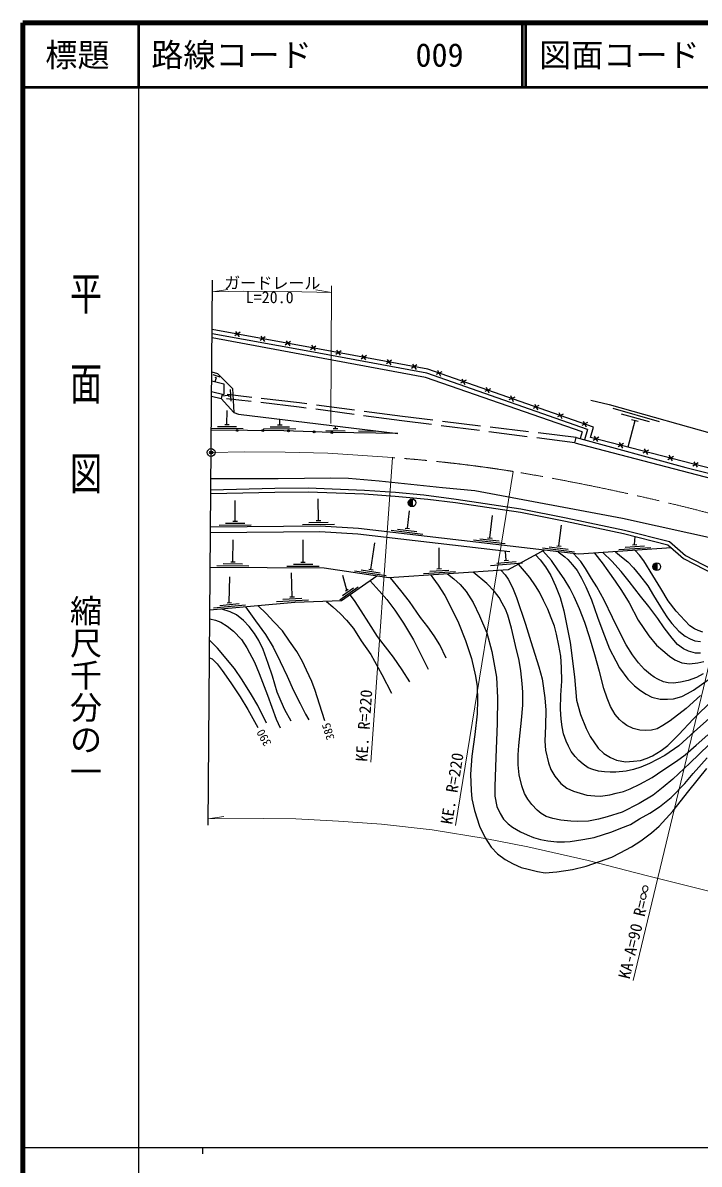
# Model space of a CAD drawing. Units: millimetres at full size, sheet at 1:1000; details may follow other scales. Extents: x 40000 to 680000, y 20000 to 380000.
# Drawn here: x 40000 to 145302, y 202409 to 380000 of the extents above; entities that cross this region are included whole.
import ezdxf
from ezdxf.enums import TextEntityAlignment as Align

# ---------------------------------------------------------------- set-up
doc = ezdxf.new("R2010")
doc.units = ezdxf.units.MM
doc.header["$LTSCALE"] = 1000
doc.header["$PDMODE"] = 32
doc.header["$PDSIZE"] = 500
doc.linetypes.add('CHAIN', pattern=[18.5, 12, -1.5, 3.5, -1.5])
doc.linetypes.add('DASHED', pattern=[7.5, 6, -1.5])
for name, color, linetype, lineweight in [('M-BGD', 7, 'Continuous', 25), ('M-BMK', 2, 'CHAIN', 13), ('M-BMK-OTRS', 5, 'Continuous', 25), ('M-BMK-SRVR', 3, 'Continuous', 25), ('M-STR-HTXT', 7, 'Continuous', 13), ('M-TTL', 2, 'Continuous', 140), ('M-TTL-BAND', 7, 'Continuous', 25), ('M-TTL-LINE', 7, 'Continuous', 50)]:
    doc.layers.add(name, color=color, linetype=linetype, lineweight=lineweight)
doc.layers.add('M-OTRS', color=6, linetype='Continuous')
doc.layers.add('M-TTL-TXT', color=7, linetype='Continuous')
doc.styles.add('@ＭＳ ゴシック', font='')
doc.styles.add('ＭＳ ゴシック', font='')
doc.styles.get('@ＭＳ ゴシック').set_extended_font_data('@MS Gothic')
doc.styles.get('ＭＳ ゴシック').set_extended_font_data('MS Gothic')

msp = doc.modelspace()

# ---------------------------------------------------------------- hatches: boundary and pattern name
at = {"layer": 'M-BGD'}
for points in [[(73500, 316589, -0.41421), (73349, 316440, -0.41421), (73200, 316591, -1)], [(77500, 316558, -0.41421), (77349, 316409, -0.41421), (77200, 316560, -1)], [(81499, 316503, -0.41421), (81344, 316359, -0.41421), (81199, 316514, -1)], [(85497, 316363, -0.41421), (85342, 316218, -0.41421), (85197, 316374, -1)], [(88260, 316266, -0.41421), (88105, 316121, -0.41421), (87960, 316277, -1)], [(100607, 305918), (100607, 304718, -1)], [(138695, 295978), (138695, 294778, -1)]]:
    msp.add_hatch(color=256, dxfattribs=at).paths.add_polyline_path(points)

# ---------------------------------------------------------------- linework, layer by layer
for p, q in [((73818, 331853), (72995, 331285)), ((73122, 331980), (73690, 331158)), ((77752, 331134), (76930, 330565)), ((77057, 331261), (77625, 330438)), ((81687, 330415), (80864, 329846)), ((80992, 330542), (81560, 329719)), ((85623, 329693), (84798, 329127)), ((84927, 329822), (85494, 328998)), ((89555, 328963), (88731, 328397)), ((88860, 329092), (89426, 328268)), ((93488, 328233), (92664, 327667)), ((92793, 328362), (93359, 327538)), ((97421, 327503), (96597, 326937)), ((96726, 327632), (97292, 326808)), ((101354, 326773), (100530, 326207)), ((100659, 326902), (101225, 326078)), ((70751, 324843), (69617, 325236)), ((105252, 325705), (104352, 325270)), ((104585, 325938), (105020, 325037)), ((69409, 324274), (71302, 323821)), ((70085, 324756), (69879, 324162)), ((70218, 324710), (69953, 324802)), ((71302, 323821), (71302, 322175)), ((109030, 324388), (108129, 323953)), ((108362, 324621), (108797, 323721)), ((112139, 323305), (112574, 322404)), ((69391, 321913), (70875, 321558)), ((69397, 322632), (71302, 322175)), ((71038, 322239), (70875, 321558)), ((72090, 322024), (70955, 321920)), ((72103, 321815), (72077, 322234)), ((72446, 321145), (72334, 322941)), ((112807, 323072), (111906, 322637)), ((116584, 321755), (115683, 321320)), ((115916, 321988), (116351, 321087)), ((71787, 317502), (71804, 319672)), ((120361, 320438), (119460, 320004)), ((119693, 320671), (120128, 319771)), ((139129, 317937), (131909, 319968)), ((80002, 317438), (80008, 318313)), ((124138, 319122), (123238, 318687)), ((123470, 319355), (123905, 318454)), ((127247, 318038), (127682, 317137)), ((137563, 317910), (133231, 319128)), ((135275, 318086), (134171, 313999)), ((135781, 317944), (134770, 318228)), ((69283, 316921), (74283, 316883)), ((70285, 317214), (73285, 317190)), ((71437, 317505), (72137, 317499)), ((77497, 316858), (82497, 316819)), ((78499, 317150), (81499, 317127)), ((79652, 317441), (80352, 317436)), ((87166, 316588), (90165, 316536)), ((98381, 316095), (88110, 316271)), ((88321, 316868), (89021, 316856)), ((88671, 316862), (88678, 317267)), ((92246, 316500), (95245, 316449)), ((93745, 316475), (93748, 316654)), ((127075, 316347), (126790, 315308)), ((127915, 317805), (127015, 317370)), ((127909, 316744), (127465, 315123)), ((125955, 314656), (126170, 315478)), ((129662, 315526), (128801, 315018)), ((128977, 315703), (129486, 314842)), ((133536, 314528), (132674, 314020)), ((132851, 314705), (133359, 313843)), ((137409, 313530), (136548, 313022)), ((136724, 313706), (137233, 312845)), ((140598, 312708), (141106, 311847)), ((141283, 312532), (140421, 312023)), ((145156, 311534), (144295, 311025)), ((144471, 311710), (144980, 310849)), ((73054, 302459), (73039, 305684)), ((86036, 302585), (86003, 305954)), ((100607, 305918), (100607, 304718)), ((99874, 301346), (100191, 304063)), ((71557, 302144), (74556, 302173)), ((72704, 302455), (73404, 302462)), ((83542, 301961), (88542, 302009)), ((84539, 302270), (87539, 302300)), ((85686, 302582), (86386, 302588)), ((112700, 299851), (113105, 303332)), ((70560, 301834), (75559, 301883)), ((97322, 301039), (102288, 300460)), ((98350, 301221), (101330, 300874)), ((99527, 301386), (100222, 301305)), ((123468, 298596), (123846, 301835)), ((72714, 296143), (72725, 299571)), ((83632, 296058), (83659, 299573)), ((94203, 294960), (94814, 299080)), ((110147, 299545), (115114, 298966)), ((111175, 299727), (114155, 299380)), ((112352, 299892), (113048, 299811)), ((121944, 298472), (124924, 298125)), ((123121, 298637), (123816, 298556)), ((132798, 298050), (137787, 298382)), ((133776, 298415), (136769, 298615)), ((134903, 298791), (135602, 298838)), ((135253, 298815), (135349, 300074)), ((104826, 295057), (104837, 298333)), ((115265, 296367), (115149, 297754)), ((120916, 298290), (125882, 297711)), ((70209, 295562), (75209, 295523)), ((71212, 295854), (74211, 295831)), ((72364, 296145), (73064, 296140)), ((81127, 295477), (86127, 295439)), ((82130, 295770), (85130, 295746)), ((83282, 296061), (83982, 296055)), ((92676, 294884), (95643, 294444)), ((93857, 295012), (94550, 294909)), ((103349, 294658), (106343, 294856)), ((104477, 295034), (105176, 295080)), ((112823, 295561), (117806, 295976)), ((113795, 295943), (116785, 296192)), ((114916, 296338), (115614, 296396)), ((138695, 295978), (138695, 294778)), ((72138, 289798), (72251, 293785)), ((81940, 290689), (81856, 294417)), ((90453, 291735), (89812, 293984)), ((91643, 294733), (96588, 294000)), ((102371, 294293), (107361, 294623)), ((89366, 290237), (92229, 292250)), ((89766, 290885), (91484, 292093)), ((90252, 291594), (90653, 291875)), ((70671, 289363), (73659, 289635)), ((71790, 289766), (72487, 289830)), ((79477, 289950), (84469, 290230)), ((80459, 290306), (83454, 290473)), ((81590, 290669), (82289, 290709)), ((69703, 288974), (74682, 289427))]:
    msp.add_line(p, q, dxfattribs=at)
for points in [[(259988, 298510), (259244, 297139), (258529, 296029), (255805, 293543), (252854, 293408), (245090, 293729), (234677, 294581), (213889, 296935), (203904, 298042), (193811, 299745), (183936, 301523), (172110, 304277), (163371, 306475), (128395, 315488), (128839, 317109), (103050, 326098), (84789, 329488), (69471, 332288)], [(127075, 316347), (102716, 324838), (84553, 328210), (69461, 330969)], [(127909, 316744), (102883, 325468), (84671, 328849), (69466, 331628)], [(69420, 325692), (70293, 325460), (72623, 323122), (72856, 319379)], [(70875, 321558), (72856, 319379), (73569, 319091), (98381, 316095)], [(128415, 321306), (131278, 320613), (148982, 315633), (167300, 310466), (181428, 306927), (197197, 304293), (207734, 302547), (223459, 301088), (235279, 300091), (265985, 298376), (276791, 296694), (286627, 295329), (307206, 294393), (324511, 293905)], [(88110, 316271), (80644, 316533), (69350, 316621)], [(125955, 314656), (151980, 307839), (163597, 305255), (181305, 300622), (202982, 296862), (244719, 291782), (252110, 291617)], [(126170, 315478), (143201, 310812), (151944, 308619), (165193, 305594), (181797, 301455), (191446, 299584), (202236, 297737), (209272, 296872), (224306, 295075), (241776, 293273), (246986, 292838), (252132, 292616)], [(69292, 309083), (79741, 309097), (87938, 309195), (90695, 309174), (95466, 308746), (105355, 307715), (110366, 307250), (133378, 302924), (149107, 299448), (172736, 293292), (184210, 290932), (193511, 289254), (204081, 287739), (216047, 286173), (230880, 284132), (239331, 283693), (251450, 283059), (264158, 282529), (281576, 281743), (299112, 281007), (316100, 280256), (325361, 280062)], [(69278, 307357), (79250, 307580), (84437, 307629), (93175, 307303), (98041, 306964), (102412, 306540), (107456, 305897), (117556, 304383), (124596, 302978), (133649, 301076), (140704, 299272), (143195, 297102), (152775, 292148)], [(69274, 306757), (79259, 306980), (84428, 307028), (93143, 306704), (97991, 306366), (103039, 305906)], [(103039, 305906), (107380, 305352), (117461, 303841), (124485, 302439), (133524, 300540), (140441, 298772), (142883, 296644), (152698, 291569), (161189, 293411), (177514, 289639), (187992, 287367), (199035, 285453), (210204, 283715), (219548, 282754), (229952, 281743), (238707, 280899), (242262, 280704), (246909, 280528), (254700, 280157), (264586, 279773)], [(115817, 297676), (92178, 300430), (86257, 300787), (69226, 300621)], [(140988, 298295), (126543, 297332), (92257, 301327), (86280, 301687), (69233, 301521)], [(121168, 297958), (115567, 294865), (96996, 293637), (86903, 295133), (69185, 295270)], [(119822, 297215), (120536, 296466), (121381, 295354), (122201, 294006), (122954, 292417), (123657, 290593), (124209, 288492), (124809, 285631), (125219, 283568), (125890, 278233), (126226, 274603), (126806, 272370), (127704, 270195), (128325, 268929), (129576, 267133), (130465, 266294), (131480, 265699), (132428, 265280), (133854, 265011), (135065, 265095), (136156, 265237), (137229, 265589), (138026, 265967), (139388, 266781), (140436, 267553), (142149, 269290), (144357, 271657), (147496, 274737)], [(145519, 275326), (143258, 273326), (140778, 271410), (139643, 270662), (138736, 270158), (137896, 269940), (136888, 269881), (136057, 269965), (135049, 270200), (134063, 270689), (133391, 271134), (132878, 271604), (132206, 272393), (131492, 273630), (130962, 274915), (130458, 276420), (129760, 279042), (129037, 281682), (128221, 284439), (127515, 286701), (126691, 288837), (125833, 290711), (125170, 292037), (124304, 293510), (123321, 294870), (122296, 296356), (120985, 297857)], [(123364, 297702), (124365, 296932), (124845, 296520), (125560, 295679), (126300, 294780), (126956, 293594), (127663, 292230), (128530, 290194), (129482, 287516), (130299, 285294), (131326, 282601), (132319, 280715), (132874, 279614), (134213, 277879), (135224, 276843), (136174, 276087), (137024, 275523), (137915, 275086), (139211, 274767), (140372, 274767), (141297, 274825), (142579, 275196), (143496, 275625), (144404, 276171), (148521, 279091)], [(145937, 278720), (144870, 278145), (143601, 277677), (142399, 277392), (141324, 277250), (140481, 277313), (139739, 277461), (138884, 277856), (138315, 278204), (137709, 278615), (136813, 279405), (135833, 280433), (134905, 281672), (133941, 283221), (132987, 285050), (131827, 287471), (130511, 290169), (129381, 292217), (128530, 293532), (127578, 295117), (126862, 296169), (125732, 297426)], [(129026, 297497), (130223, 296000), (131100, 294727), (132230, 293143), (133224, 291695), (134378, 289747), (135794, 287066), (137489, 284606), (138644, 283189), (139630, 282322), (140691, 281446), (141533, 280865), (142620, 280410), (143799, 280259), (145066, 280393), (146035, 280621)], [(145484, 281909), (144733, 281942), (143643, 282238), (142850, 282618), (141939, 283292), (141112, 284270), (139869, 285850), (138840, 287292), (137471, 289176), (136156, 290787), (134424, 293067), (133176, 294618), (131707, 296223), (130324, 297584)], [(132263, 297713), (133223, 296901), (134186, 296125), (135072, 295179), (135994, 294063), (137295, 292406), (138208, 290919), (139713, 288468), (140348, 287444), (141040, 286515), (142156, 285324), (143119, 284547), (143880, 284159), (144631, 283855), (145484, 283753)], [(145869, 285166), (145141, 285438), (144580, 285727), (143854, 286196), (143068, 287003), (141737, 288430), (140482, 290082), (139311, 291968), (138093, 293993), (136684, 296294), (136010, 297155), (135313, 297917)], [(147311, 272167), (144552, 269718), (142136, 267519), (139946, 266015), (137546, 264753), (136218, 264160), (135056, 263801), (133910, 263567), (132323, 263425), (131437, 263391), (130543, 263433), (129608, 263567), (128756, 263834), (128033, 264070), (127239, 264638), (126562, 265214), (125969, 265833), (125393, 266626), (124942, 267444), (124582, 268248), (124190, 269350), (123989, 270472), (123839, 271657), (123730, 273221), (123772, 275395), (123897, 277584), (123864, 279667), (123738, 281464), (123454, 283103), (123103, 284876), (122801, 286130), (122283, 287408), (121732, 288744), (121072, 290106), (120437, 291409), (119826, 292372), (118957, 293683), (118130, 294702), (117193, 295764)], [(95120, 293915), (89611, 290043), (82362, 289824), (69133, 288621)], [(94069, 293176), (95492, 291625), (96698, 290246), (97928, 288608), (99254, 286610), (100816, 284000), (101778, 282106), (103134, 279427)], [(105925, 281122), (104924, 283219), (104049, 284637), (103071, 286018), (101940, 287493), (100218, 289943), (98866, 291667), (97265, 293654)], [(103501, 294067), (103838, 293659), (104682, 292521), (105723, 290909), (106582, 289173), (107831, 286636), (108913, 283893), (109844, 281068), (110473, 278364), (110727, 276733), (110807, 274666), (110719, 272471), (110385, 269243), (109884, 265894), (109724, 263112), (109796, 260571), (109892, 259281), (110330, 257465), (111102, 255004), (111963, 253187), (112919, 251737), (113890, 250719), (115076, 249795), (116335, 249126), (117602, 248593), (118685, 248298), (120109, 247964), (121303, 247765), (123153, 247877), (125589, 248235), (127732, 248785), (129763, 249486), (131699, 250195), (133020, 250872), (134765, 251796), (136229, 252719), (137879, 253946), (139097, 254980), (141207, 257346), (143700, 260491), (146503, 263975)], [(106094, 294239), (107095, 293499), (108109, 292629), (109032, 291499), (110097, 289810), (111125, 287754), (112256, 285103), (113037, 282177), (113739, 278197), (113908, 274985), (113843, 270980), (113648, 265689), (113475, 261180), (113479, 259687), (113813, 258048), (114294, 256997), (114841, 256100), (115558, 255383), (116250, 254837), (117466, 254128), (118533, 253664), (119487, 253232), (120614, 252922), (121722, 252710), (123156, 252571), (124313, 252539), (125209, 252604), (127201, 252906), (128929, 253256), (131678, 254137), (133128, 254698), (134589, 255287), (136015, 256134), (137620, 257014), (139099, 258034), (140940, 259468), (143060, 261645), (144364, 263198), (146552, 265610)], [(146799, 267652), (143851, 264820), (141217, 262309), (139677, 261074), (138155, 259849), (135980, 258538), (133306, 257181), (130966, 256464), (129617, 256093), (128070, 255789), (126383, 255715), (125322, 255773), (123738, 255913), (122504, 256193), (121500, 256530), (120718, 256974), (120077, 257509), (119228, 258375), (118611, 259181), (118109, 260079), (117697, 261255), (117278, 262993), (117113, 264566), (117113, 266098), (117204, 267563), (117623, 271473), (117829, 273853), (117821, 275837), (117763, 277204), (117532, 279197), (117269, 280761), (116701, 283123), (116058, 285792), (115498, 287818), (115128, 288764), (114650, 289693), (114157, 290598), (113457, 291494), (112254, 292739), (110089, 294503)], [(114473, 294793), (115093, 294084), (115538, 293434), (116238, 292149), (116856, 290568), (118275, 286443), (119083, 283732), (120354, 279806), (120854, 277916), (121263, 274969), (121403, 273059), (121379, 270632), (121287, 268213), (121387, 266808), (121867, 264863), (122223, 263845), (122810, 262795), (123780, 261659), (124698, 260939), (125749, 260443), (126791, 260112), (127817, 259823), (129042, 259699), (129919, 259682), (131386, 259856), (132379, 260113), (133545, 260402), (134538, 260799), (136072, 261554), (137966, 262579), (139664, 263722), (141791, 265101), (143133, 266116), (144817, 267627), (146659, 269192)], [(87260, 289972), (88286, 289145), (89438, 288041), (90410, 287038), (91462, 285759), (92678, 283853), (94160, 281710), (95878, 278621), (97384, 275696)], [(100269, 277484), (99086, 279327), (97690, 281310), (95214, 284510), (93892, 286665), (92667, 288513), (91634, 290141), (90970, 290998)], [(81782, 271332), (80776, 273086), (80213, 274386), (79593, 275868), (78875, 278337), (78218, 280306), (77398, 282470), (76728, 283892), (76073, 284978), (75247, 286092), (74337, 287003), (73246, 287883), (72263, 288332), (70962, 288787)], [(74694, 289127), (76221, 286966), (77762, 284800), (78989, 282846), (80069, 280599), (81140, 278316), (82127, 276101), (83183, 274076), (84005, 272432), (84552, 271534)], [(87015, 271394), (86209, 273966), (85490, 276124), (84989, 277517), (84184, 279261), (83535, 280623), (82659, 282187), (81540, 283799), (80422, 285387), (79069, 286819), (77903, 288101), (76665, 289306)], [(69123, 287258), (70005, 287070), (70816, 286743), (71821, 286111), (72827, 285348), (74028, 284046), (74877, 282737), (76057, 280511), (76806, 278770), (78109, 275378), (79435, 271665), (80090, 270309)], [(77927, 271031), (76606, 273759), (75625, 275456), (74147, 277782), (72981, 279516), (70328, 282717), (69097, 283903)], [(69076, 281209), (69474, 281055), (70243, 280239), (71060, 279206), (72382, 277315), (73829, 275128), (75058, 273144), (76614, 270368)]]:
    msp.add_lwpolyline(points, dxfattribs=at)
at = {"layer": 'M-BGD', "linetype": 'DASHED'}
for points in [[(125955, 314656), (99008, 318084), (83004, 320212), (71729, 321518)], [(126170, 315478), (99090, 318729), (83084, 320857), (71804, 322164)]]:
    msp.add_lwpolyline(points, dxfattribs=at)
at = {"layer": 'M-BGD'}
for centre, radius in [((73350, 316590), 150), ((77350, 316559), 150), ((81349, 316509), 150), ((85347, 316368), 150), ((88110, 316271), 150), ((100607, 305318), 600), ((138695, 295378), 600)]:
    msp.add_circle(centre, radius, dxfattribs=at)
at = {"layer": 'M-BMK'}
msp.add_lwpolyline([(69323, 313145), (74541, 313226), (80852, 313207), (87504, 313064), (97546, 312349)], dxfattribs=at)
for centre, radius, start, end in [((81928, 92904), 220000, 81.00715, 85.92917), ((58863, -35053), 350000, 74.54218, 80.55199)]:
    msp.add_arc(centre, radius, start, end, dxfattribs=at)
at = {"layer": 'M-BMK-OTRS'}
msp.add_line((68874, 255139), (69531, 339940), dxfattribs=at)
at = {"layer": 'M-BMK-SRVR'}
msp.add_circle((69323, 313145), 600, dxfattribs=at)
at = {"layer": 'M-OTRS'}
msp.add_point((69323, 313145), dxfattribs=at)
at = {"layer": 'M-STR-HTXT'}
for p, q in [((69517, 338151), (71942, 338530)), ((88066, 338057), (85643, 338451)), ((87980, 317636), (88070, 339057)), ((97546, 312349), (94171, 264953)), ((107383, 255096), (116316, 310199)), ((152148, 302287), (135002, 230983)), ((68882, 256140), (71310, 256503))]:
    msp.add_line(p, q, dxfattribs=at)
for points in [[(69517, 338151), (74384, 338227), (81160, 338206), (88066, 338057)], [(324553, 226538), (305356, 227092), (296089, 227537), (250179, 229478), (242761, 229878), (226197, 230911), (214231, 232104), (199290, 234040), (178296, 237616), (159962, 241573), (149274, 244247), (137050, 247323), (127999, 249673), (118637, 251785), (111958, 253096), (103745, 254435), (95820, 255310), (89157, 255801), (82491, 256158), (77532, 256217), (68882, 256140)]]:
    msp.add_lwpolyline(points, dxfattribs=at)
at = {"layer": 'M-TTL'}
for p, q in [((40000, 380000), (40000, 20000)), ((680000, 380000), (40000, 380000))]:
    msp.add_line(p, q, dxfattribs=at)
at = {"layer": 'M-TTL-BAND'}
for p, q in [((58000, 370000), (58000, 20000)), ((40000, 205000), (579000, 205000)), ((68000, 205000), (68000, 204000))]:
    msp.add_line(p, q, dxfattribs=at)
at = {"layer": 'M-TTL-LINE'}
for p, q in [((58000, 380000), (58000, 370000)), ((117750, 380000), (117750, 370000)), ((118250, 380000), (118250, 370000)), ((40000, 370000), (680000, 370000))]:
    msp.add_line(p, q, dxfattribs=at)

# ---------------------------------------------------------------- texts
at = {"layer": 'M-BGD', "style": 'ＭＳ ゴシック'}
for s, rotation, p in [('390', 119.266, (77521, 268750)), ('385', 107.386, (87536, 269730))]:
    msp.add_text(s, height=1320, rotation=rotation, dxfattribs=at).set_placement(p, align=Align.MIDDLE_CENTER)
at = {"layer": 'M-STR-HTXT', "style": 'ＭＳ ゴシック'}
msp.add_text('ガードレール', height=1833, rotation=359.822, dxfattribs=at).set_placement((78837, 338058), align=Align.BOTTOM_CENTER)
msp.add_text('L=20.0', height=1833, rotation=359.822, dxfattribs=at).set_placement((78433, 338214), align=Align.TOP_CENTER)
for s, rotation, p in [('KE. R=220', 85.927, (94171, 264953)), ('KE. R=220', 80.792, (107383, 255096)), ('KA-A=90 R=∞', 76.479, (135002, 230983))]:
    msp.add_text(s, height=1833, rotation=rotation, dxfattribs=at).set_placement(p, align=Align.BOTTOM_LEFT)
at = {"layer": 'M-TTL-BAND', "style": '@ＭＳ ゴシック', "width": 1.4}
msp.add_text('平  面  図', height=3666, rotation=270, dxfattribs=at).set_placement((49777, 306475), align=Align.MIDDLE_RIGHT)
at = {"layer": 'M-TTL-BAND', "style": '@ＭＳ ゴシック'}
msp.add_text('縮尺千分の一', height=3666, rotation=270, dxfattribs=at).set_placement((49777, 261030), align=Align.MIDDLE_RIGHT)
at = {"layer": 'M-TTL-TXT', "style": 'ＭＳ ゴシック'}
msp.add_text('標題', height=3666, dxfattribs=at).set_placement((48500, 375000), align=Align.MIDDLE_CENTER)
for s, p in [('路線コード', (60000, 375000)), ('009', (101142, 375000)), ('図面コード', (120380, 375000))]:
    msp.add_text(s, height=3666, dxfattribs=at).set_placement(p, align=Align.MIDDLE_LEFT)

doc.saveas('drawing.dxf')
